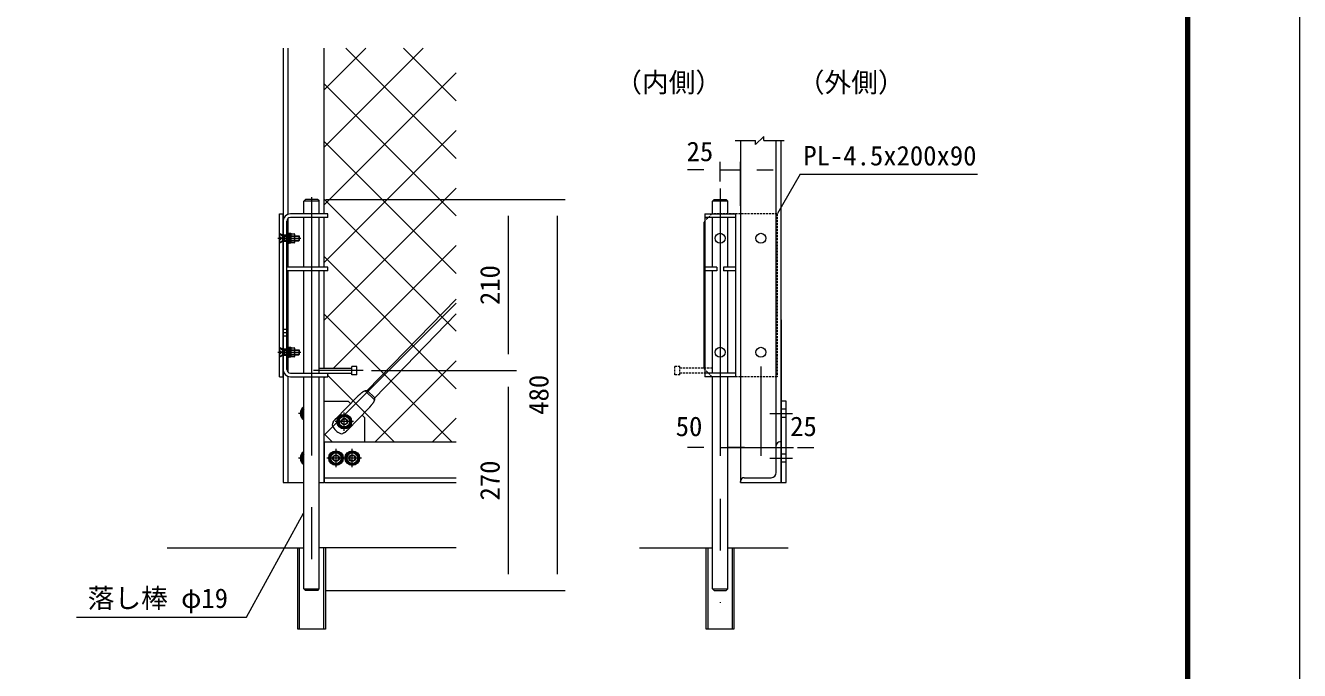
# Model space of a CAD drawing. Units: millimetres, scale not verified, with parts at other scales. Extents: x -6300 to 6300, y -4455 to 4455.
# Drawn here: x 1606 to 6300, y -2078 to 298 of the extents above; entities that cross this region are included whole.
import ezdxf
from ezdxf.enums import TextEntityAlignment as Align

# ---------------------------------------------------------------- set-up
doc = ezdxf.new("R2010")
doc.units = ezdxf.units.MM
doc.header["$LTSCALE"] = 30
for name, pattern in [('DASHED', [7.5, 6, -1.5]), ('USER1', [50.8, 31.75, -6.35, 6.35, -6.35]), ('USER3', [0.375, 0.25, -0.125]), ('USER4', [1.5, 1, -0.5])]:
    doc.linetypes.add(name, pattern=pattern)
for name, color, linetype, lineweight in [('0-0_D-TTL-TXT', 7, 'Continuous', 18), ('0-1_D-STR1', 1, 'Continuous', 18), ('0-2_D-BMK', 2, 'USER1', 13), ('0-4_D-BGD', 7, 'Continuous', 9), ('0-6_D-STR-DIM', 7, 'Continuous', 9), ('0-7_0', 7, 'Continuous', 9), ('0-8_D-STR-TXT', 7, 'Continuous', 9), ('0-9_D-STR3', 3, 'Continuous', 13), ('0-A_D-STR2', 7, 'Continuous', 9), ('0-B_D-TTL', 7, 'Continuous', 9)]:
    doc.layers.add(name, color=color, linetype=linetype, lineweight=lineweight)
doc.styles.add('ＭＳ ゴシック', font='')
doc.styles.get('ＭＳ ゴシック').set_extended_font_data('MS Gothic')

msp = doc.modelspace()

# ---------------------------------------------------------------- linework, layer by layer
at = {"layer": '0-1_D-STR1'}
for p, q in [((2554.74, 214.43), (2554.74, -1385.99)), ((2572.74, 214.43), (2572.74, -397.53)), ((2704.74, 214.43), (2704.74, -395.99)), ((4372.18, -1348.49), (4372.18, -125.99)), ((4390.18, -1385.99), (4390.18, -125.99)), ((2572.74, -412.92), (2572.74, -592.49)), ((2704.74, -409.49), (2704.74, -592.49)), ((2572.74, -605.99), (2572.74, -979.05)), ((2704.74, -605.99), (2704.74, -964.49)), ((2572.74, -994.44), (2572.74, -1385.99)), ((2704.74, -995.99), (2704.74, -1385.99)), ((2707.74, -1235.99), (3192.43, -1235.99)), ((2707.74, -1385.99), (2707.74, -1235.99)), ((4390.18, -1235.99), (4385.68, -1235.99)), ((2554.74, -1385.99), (2631.24, -1385.99)), ((2688.24, -1385.99), (2704.74, -1385.99)), ((2707.74, -1367.99), (3192.43, -1367.99)), ((2707.74, -1385.99), (3192.43, -1385.99)), ((4240.18, -1385.99), (4240.18, -1381.49)), ((4253.68, -1367.99), (4352.68, -1367.99))]:
    msp.add_line(p, q, dxfattribs=at)
at = {"layer": '0-1_D-STR1', "color": 7, "lineweight": 9}
for p, q in [((4220.23, -125.99), (4295.6, -125.99)), ((4295.6, -140.99), (4325.6, -110.99)), ((4295.6, -140.99), (4295.6, -125.99)), ((4325.6, -125.99), (4325.6, -110.99)), ((4325.6, -125.99), (4400.97, -125.99))]:
    msp.add_line(p, q, dxfattribs=at)
at = {"layer": '0-1_D-STR1', "linetype": 'DASHED'}
for p, q in [((2572.74, -473.99), (2554.74, -473.99)), ((2572.74, -497.99), (2554.74, -497.99)), ((2572.74, -821.99), (2554.74, -821.99)), ((2572.74, -845.99), (2554.74, -845.99)), ((2572.74, -893.99), (2554.74, -893.99)), ((2572.74, -917.99), (2554.74, -917.99))]:
    msp.add_line(p, q, dxfattribs=at)
at = {"layer": '0-1_D-STR1'}
msp.add_lwpolyline([(4240.18, -125.99), (4240.18, -1385.99), (4390.18, -1385.99)], dxfattribs=at)
for centre, radius, start, end in [((4385.68, -1249.49), 13.5, 90, 180), ((4352.68, -1348.49), 19.5, 270, 0), ((4253.68, -1381.49), 13.5, 90, 180)]:
    msp.add_arc(centre, radius, start, end, dxfattribs=at)
at = {"layer": '0-2_D-BMK'}
for p, q in [((4165.18, -302.52), (4165.18, -1828.49)), ((2659.74, -334.22), (2659.74, -1805.59)), ((2535.04, -485.99), (2620.04, -485.99)), ((2575.04, -833.99), (2552.53, -833.99)), ((2535.04, -905.99), (2620.04, -905.99)), ((2850.27, -973.49), (2667.2, -973.49)), ((2629.55, -1130.99), (2610.99, -1130.99)), ((2814.11, -1161.6), (2746.61, -1161.6)), ((2780.36, -1195.35), (2780.36, -1127.85)), ((4348.66, -1130.99), (4431.69, -1130.99)), ((2749.75, -1329.74), (2749.75, -1262.24)), ((2809.75, -1329.74), (2809.75, -1262.24)), ((2629.55, -1295.99), (2610.99, -1295.99)), ((2783.5, -1295.99), (2716, -1295.99)), ((2843.5, -1295.99), (2776, -1295.99)), ((4348.66, -1295.99), (4431.69, -1295.99))]:
    msp.add_line(p, q, dxfattribs=at)
at = {"layer": '0-4_D-BGD'}
for p, q in [((2127.05, -1625.99), (2631.24, -1625.99)), ((3192.43, -1625.99), (2688.24, -1625.99))]:
    msp.add_line(p, q, dxfattribs=at)
at = {"layer": '0-6_D-STR-DIM'}
for p, q in [((4105.18, -233.73), (4045.18, -233.73)), ((4165.18, -277.19), (4165.18, -203.73)), ((4165.18, -233.73), (4240.18, -233.73)), ((4240.18, -365.99), (4240.18, -203.73)), ((4300.18, -233.73), (4360.18, -233.73)), ((4460.1, -249.56), (4376.18, -394.26)), ((4460.1, -249.56), (5113.06, -249.56)), ((2712.24, -343.49), (3414.46, -343.49)), ((2712.24, -343.49), (3594.46, -343.49)), ((3384.46, -403.49), (3384.46, -913.49)), ((3564.46, -403.49), (3564.46, -1723.49)), ((4390.18, -785.99), (4390.18, -1287.26)), ((2880.27, -973.49), (3414.46, -973.49)), ((2880.27, -973.49), (3414.46, -973.49)), ((4165.18, -961.37), (4165.18, -1287.26)), ((4315.18, -958.53), (4315.18, -1287.26)), ((4315.18, -958.53), (4315.18, -1287.26)), ((3384.46, -1033.49), (3384.46, -1723.49)), ((4105.18, -1257.26), (4045.18, -1257.26)), ((4165.18, -1257.26), (4315.18, -1257.26)), ((4255.18, -1257.26), (4195.18, -1257.26)), ((4315.18, -1257.26), (4390.18, -1257.26)), ((4375.18, -1257.26), (4435.18, -1257.26)), ((4450.18, -1257.26), (4510.18, -1257.26)), ((2712.24, -1783.49), (3414.46, -1783.49)), ((2712.24, -1783.49), (3594.46, -1783.49))]:
    msp.add_line(p, q, dxfattribs=at)
at = {"layer": '0-7_0'}
for p, q in [((3868.57, -1625.99), (4136.68, -1625.99)), ((4193.68, -1625.99), (4416.11, -1625.99))]:
    msp.add_line(p, q, dxfattribs=at)
at = {"layer": '0-8_D-STR-TXT'}
msp.add_lwpolyline([(1793.21, -1881.74), (2420.37, -1881.74), (2630.28, -1498.8)], dxfattribs=at)
at = {"layer": '0-9_D-STR3'}
for p, q in [((2631.24, -349.49), (2637.24, -343.49)), ((2688.24, -349.49), (2631.24, -349.49)), ((2631.24, -395.99), (2631.24, -349.49)), ((2682.24, -343.49), (2637.24, -343.49)), ((2682.24, -343.49), (2688.24, -349.49)), ((2688.24, -395.99), (2688.24, -349.49)), ((4142.68, -343.49), (4136.68, -349.49)), ((4136.68, -395.99), (4136.68, -349.49)), ((4193.68, -349.49), (4136.68, -349.49)), ((4142.68, -343.49), (4187.68, -343.49)), ((4187.68, -343.49), (4193.68, -349.49)), ((4193.68, -395.99), (4193.68, -349.49)), ((2541.24, -395.99), (2554.74, -395.99)), ((2541.24, -995.99), (2541.24, -395.99)), ((2554.74, -995.99), (2554.74, -395.99)), ((2719.74, -395.99), (2581.74, -395.99)), ((2719.74, -409.49), (2581.74, -409.49)), ((2631.24, -592.49), (2631.24, -409.49)), ((2688.24, -592.49), (2688.24, -409.49)), ((2719.74, -409.49), (2719.74, -395.99)), ((4108.18, -395.99), (4108.18, -995.99)), ((4108.18, -395.99), (4222.18, -395.99)), ((4222.18, -409.49), (4108.18, -409.49)), ((4136.68, -592.49), (4136.68, -409.49)), ((4193.68, -592.49), (4193.68, -409.49)), ((4222.18, -395.99), (4222.18, -995.99)), ((2539.74, -467.99), (2539.74, -503.99)), ((2539.74, -467.99), (2541.24, -467.99)), ((2554.44, -473.99), (2541.24, -467.99)), ((2541.24, -467.99), (2541.24, -503.99)), ((2541.24, -467.99), (2553.69, -478.49)), ((2554.74, -422.99), (2554.74, -968.99)), ((2568.24, -968.99), (2568.24, -422.99)), ((4105.18, -425.99), (4105.18, -965.99)), ((2539.74, -479.69), (2546.32, -482.46)), ((2539.74, -492.28), (2546.32, -489.52)), ((2539.74, -503.99), (2541.24, -503.99)), ((2541.24, -503.99), (2553.69, -493.49)), ((2554.44, -497.99), (2541.24, -503.99)), ((2547.77, -485.35), (2547.77, -486.62)), ((2561.19, -476.99), (2553.69, -478.49)), ((2553.69, -478.49), (2614.74, -478.49)), ((2553.69, -493.49), (2553.69, -478.49)), ((2553.69, -493.49), (2614.74, -493.49)), ((2561.19, -494.99), (2553.69, -493.49)), ((2568.24, -473.99), (2554.74, -473.99)), ((2568.24, -497.99), (2554.74, -497.99)), ((2561.19, -476.99), (2613.24, -476.99)), ((2561.19, -494.99), (2561.19, -476.99)), ((2561.19, -494.99), (2613.24, -494.99)), ((2595.89, -477.59), (2583.54, -477.59)), ((2595.89, -494.39), (2583.54, -494.39)), ((2598.54, -498.47), (2598.54, -473.5)), ((2613.24, -476.99), (2614.74, -478.49)), ((2613.24, -476.99), (2613.24, -494.99)), ((2613.24, -494.99), (2614.74, -493.49)), ((2614.74, -493.49), (2614.74, -478.49)), ((2719.74, -592.49), (2568.24, -592.49)), ((2719.74, -605.99), (2568.24, -605.99)), ((2631.24, -982.49), (2631.24, -605.99)), ((2688.24, -982.49), (2688.24, -605.99)), ((2719.74, -605.99), (2719.74, -592.49)), ((4153.18, -592.49), (4108.18, -592.49)), ((4153.18, -605.99), (4108.18, -605.99)), ((4136.68, -982.49), (4136.68, -605.99)), ((4222.18, -592.49), (4177.18, -592.49)), ((4222.18, -605.99), (4177.18, -605.99)), ((4193.68, -982.49), (4193.68, -605.99)), ((2864.96, -1047.21), (3192.43, -710.22)), ((2892.28, -1073.76), (3192.43, -764.89)), ((2539.74, -887.99), (2539.74, -923.99)), ((2539.74, -887.99), (2541.24, -887.99)), ((2554.44, -893.99), (2541.24, -887.99)), ((2541.24, -887.99), (2541.24, -923.99)), ((2541.24, -887.99), (2553.69, -898.49)), ((2539.74, -899.69), (2546.32, -902.46)), ((2539.74, -912.28), (2546.32, -909.52)), ((2539.74, -923.99), (2541.24, -923.99)), ((2541.24, -923.99), (2553.69, -913.49)), ((2554.44, -917.99), (2541.24, -923.99)), ((2547.77, -905.35), (2547.77, -906.62)), ((2561.19, -896.99), (2553.69, -898.49)), ((2553.69, -898.49), (2614.74, -898.49)), ((2553.69, -913.49), (2553.69, -898.49)), ((2553.69, -913.49), (2614.74, -913.49)), ((2561.19, -914.99), (2553.69, -913.49)), ((2568.24, -893.99), (2554.74, -893.99)), ((2568.24, -917.99), (2554.74, -917.99)), ((2561.19, -896.99), (2613.24, -896.99)), ((2561.19, -914.99), (2561.19, -896.99)), ((2561.19, -914.99), (2613.24, -914.99)), ((2595.89, -897.59), (2583.54, -897.59)), ((2595.89, -914.39), (2583.54, -914.39)), ((2598.54, -918.47), (2598.54, -893.5)), ((2613.24, -896.99), (2614.74, -898.49)), ((2613.24, -896.99), (2613.24, -914.99)), ((2613.24, -914.99), (2614.74, -913.49)), ((2614.74, -913.49), (2614.74, -898.49)), ((2581.74, -982.49), (2719.74, -982.49)), ((2688.24, -964.49), (2808.24, -964.49)), ((2688.24, -982.49), (2808.24, -982.49)), ((2719.74, -995.99), (2719.74, -982.49)), ((2808.24, -988.49), (2808.24, -958.49)), ((4222.18, -982.49), (4108.18, -982.49)), ((2541.24, -995.99), (2554.74, -995.99)), ((2581.74, -995.99), (2719.74, -995.99)), ((2631.24, -1777.49), (2631.24, -995.99)), ((2688.24, -1777.49), (2688.24, -995.99)), ((2826.24, -988.49), (2808.24, -988.49)), ((4222.18, -995.99), (4108.18, -995.99)), ((4136.68, -1777.49), (4136.68, -995.99)), ((4193.68, -1777.49), (4193.68, -995.99)), ((2749.02, -1150.8), (2827.83, -1069.7)), ((2857.63, -1048.45), (2891.25, -1081.12)), ((2864.96, -1047.21), (2892.28, -1073.76)), ((2704.74, -1085.99), (2794.74, -1085.99)), ((2792.05, -1192.61), (2870.86, -1111.51)), ((2803.5, -1094.74), (2794.74, -1085.99)), ((2854.74, -1145.99), (2845.93, -1137.17)), ((2854.74, -1145.99), (2854.74, -1235.99)), ((2707.74, -1385.99), (2704.74, -1385.99)), ((2615.64, -1925.99), (2615.64, -1625.99)), ((2703.84, -1625.99), (2703.84, -1925.99)), ((2710.74, -1625.99), (2710.74, -1925.99)), ((4121.08, -1925.99), (4121.08, -1625.99)), ((4209.28, -1625.99), (4209.28, -1925.99)), ((4216.18, -1625.99), (4216.18, -1925.99)), ((2631.24, -1777.49), (2688.24, -1777.49)), ((2631.24, -1777.49), (2637.24, -1783.49)), ((2682.24, -1783.49), (2637.24, -1783.49)), ((2682.24, -1783.49), (2688.24, -1777.49)), ((4142.68, -1783.49), (4136.68, -1777.49)), ((4136.68, -1777.49), (4193.68, -1777.49)), ((4142.68, -1783.49), (4187.68, -1783.49)), ((4193.68, -1777.49), (4187.68, -1783.49))]:
    msp.add_line(p, q, dxfattribs=at)
at = {"layer": '0-9_D-STR3', "linetype": 'USER3'}
for p, q in [((4135.18, -395.99), (4105.18, -425.99)), ((4375.18, -395.99), (4135.18, -395.99)), ((4375.18, -395.99), (4375.18, -995.99)), ((3998.68, -988.49), (3998.68, -958.49)), ((4016.68, -958.49), (3998.68, -958.49)), ((4016.68, -988.49), (4016.68, -958.49)), ((4136.68, -964.49), (4016.68, -964.49)), ((4136.68, -982.49), (4016.68, -982.49)), ((4135.18, -995.99), (4105.18, -965.99)), ((4016.68, -988.49), (3998.68, -988.49)), ((4375.18, -995.99), (4135.18, -995.99))]:
    msp.add_line(p, q, dxfattribs=at)
at = {"layer": '0-9_D-STR3', "linetype": 'USER1'}
for p, q in [((4153.18, -592.49), (4153.18, -605.99)), ((4177.18, -592.49), (4177.18, -605.99))]:
    msp.add_line(p, q, dxfattribs=at)
at = {"layer": '0-9_D-STR3', "linetype": 'USER4'}
for p, q in [((4408.18, -1115.99), (4390.18, -1115.99)), ((4408.18, -1145.99), (4390.18, -1145.99)), ((4408.18, -1280.99), (4390.18, -1280.99)), ((4408.18, -1310.99), (4390.18, -1310.99))]:
    msp.add_line(p, q, dxfattribs=at)
at = {"layer": '0-9_D-STR3'}
for points in [[(2572.74, -467.24), (2577.54, -467.24), (2577.54, -504.74), (2572.74, -504.74)], [(2577.54, -467.69), (2583.54, -467.69), (2583.54, -504.29), (2577.54, -504.29)], [(2572.74, -887.24), (2577.54, -887.24), (2577.54, -924.74), (2572.74, -924.74)], [(2577.54, -887.69), (2583.54, -887.69), (2583.54, -924.29), (2577.54, -924.29)], [(4408.18, -1385.99), (4408.18, -1085.99), (4390.18, -1085.99), (4390.18, -1385.99)], [(2799.84, -1150.35), (2780.36, -1139.1), (2760.87, -1150.35), (2760.87, -1172.85), (2780.36, -1184.1), (2799.84, -1172.85)], [(2769.24, -1284.74), (2749.75, -1273.49), (2730.27, -1284.74), (2730.27, -1307.24), (2749.75, -1318.49), (2769.24, -1307.24)], [(2829.24, -1284.74), (2809.75, -1273.49), (2790.27, -1284.74), (2790.27, -1307.24), (2809.75, -1318.49), (2829.24, -1307.24)]]:
    msp.add_lwpolyline(points, close=True, dxfattribs=at)
for points in [[(2595.89, -502.56), (2583.54, -502.56), (2583.54, -469.41), (2595.89, -469.41)], [(2595.89, -922.56), (2583.54, -922.56), (2583.54, -889.41), (2595.89, -889.41)], [(2826.24, -988.49), (2826.24, -958.49), (2808.24, -958.49)], [(2839.47, -1059.52), (2838.9, -1060), (2838.33, -1060.47), (2837.76, -1060.95), (2837.19, -1061.43), (2836.63, -1061.9), (2836.07, -1062.38), (2835.5, -1062.86), (2834.94, -1063.34), (2834.39, -1063.82), (2833.83, -1064.3), (2833.28, -1064.78), (2832.72, -1065.27), (2832.17, -1065.75), (2831.62, -1066.24), (2831.08, -1066.73), (2830.53, -1067.22), (2829.99, -1067.71), (2829.45, -1068.2), (2828.91, -1068.7), (2828.37, -1069.2), (2827.83, -1069.7)], [(2864.96, -1047.21), (2864.23, -1047.32), (2863.5, -1047.43), (2862.76, -1047.53), (2862.03, -1047.64), (2861.3, -1047.75), (2860.56, -1047.87), (2859.83, -1048), (2859.11, -1048.13), (2858.39, -1048.28), (2857.67, -1048.44), (2856.96, -1048.62), (2856.25, -1048.82), (2855.56, -1049.04), (2854.87, -1049.28), (2854.19, -1049.54), (2853.51, -1049.82), (2852.85, -1050.12), (2852.19, -1050.43), (2851.53, -1050.77), (2850.89, -1051.11), (2850.25, -1051.48), (2849.61, -1051.86), (2848.99, -1052.25), (2848.36, -1052.65), (2847.74, -1053.06), (2847.13, -1053.49), (2846.52, -1053.92), (2845.92, -1054.36), (2845.32, -1054.81), (2844.72, -1055.27), (2844.13, -1055.73), (2843.54, -1056.2), (2842.95, -1056.67), (2842.36, -1057.14), (2841.78, -1057.62), (2841.2, -1058.09), (2840.62, -1058.57), (2840.05, -1059.04), (2839.47, -1059.52)], [(2892.28, -1073.76), (2892.19, -1074.49), (2892.11, -1075.23), (2892.02, -1075.96), (2891.93, -1076.7), (2891.84, -1077.44), (2891.74, -1078.17), (2891.64, -1078.9), (2891.52, -1079.63), (2891.4, -1080.36), (2891.25, -1081.08), (2891.1, -1081.8), (2890.92, -1082.51), (2890.72, -1083.21), (2890.5, -1083.9), (2890.26, -1084.59), (2890, -1085.27), (2889.72, -1085.95), (2889.42, -1086.62), (2889.11, -1087.28), (2888.78, -1087.94), (2888.43, -1088.59), (2888.07, -1089.23), (2887.7, -1089.87), (2887.32, -1090.5), (2886.92, -1091.13), (2886.51, -1091.76), (2886.1, -1092.38), (2885.67, -1093), (2885.24, -1093.61), (2884.8, -1094.22), (2884.36, -1094.83), (2883.91, -1095.43), (2883.46, -1096.03), (2883, -1096.63), (2882.54, -1097.22), (2882.08, -1097.82), (2881.62, -1098.41), (2881.16, -1099), (2880.7, -1099.59)], [(2631.24, -1116.28), (2625.25, -1119.74), (2625.25, -1142.24), (2631.24, -1145.69)], [(2880.7, -1099.59), (2880.24, -1100.17), (2879.78, -1100.76), (2879.32, -1101.34), (2878.86, -1101.92), (2878.4, -1102.5), (2877.94, -1103.07), (2877.48, -1103.65), (2877.02, -1104.22), (2876.55, -1104.79), (2876.09, -1105.36), (2875.62, -1105.93), (2875.15, -1106.5), (2874.68, -1107.06), (2874.21, -1107.63), (2873.74, -1108.19), (2873.27, -1108.74), (2872.79, -1109.3), (2872.31, -1109.86), (2871.83, -1110.41), (2871.35, -1110.96), (2870.86, -1111.51)], [(2738.72, -1164.27), (2738.71, -1164.47), (2738.68, -1164.7), (2738.64, -1164.95), (2738.56, -1165.24), (2738.46, -1165.55), (2738.33, -1165.9), (2738.16, -1166.29), (2737.95, -1166.73), (2737.69, -1167.21), (2737.39, -1167.75), (2737.03, -1168.33)], [(2749.02, -1150.8), (2748.52, -1151.32), (2748.02, -1151.84), (2747.52, -1152.36), (2747.02, -1152.87), (2746.52, -1153.39), (2746.04, -1153.89), (2745.55, -1154.4), (2745.08, -1154.9), (2744.61, -1155.39), (2744.15, -1155.87), (2743.7, -1156.35), (2743.27, -1156.82), (2742.85, -1157.28), (2742.44, -1157.72), (2742.04, -1158.16), (2741.66, -1158.58), (2741.3, -1159), (2740.96, -1159.39), (2740.63, -1159.78), (2740.33, -1160.15), (2740.05, -1160.5), (2739.79, -1160.84), (2739.56, -1161.15), (2739.34, -1161.45), (2739.16, -1161.74), (2739, -1162), (2738.87, -1162.24), (2738.77, -1162.45), (2738.7, -1162.65), (2738.65, -1162.83), (2738.63, -1163), (2738.62, -1163.16), (2738.62, -1163.31), (2738.64, -1163.45), (2738.66, -1163.6), (2738.68, -1163.75), (2738.7, -1163.91), (2738.71, -1164.08), (2738.72, -1164.27)], [(2778.88, -1203.3), (2778.68, -1203.31), (2778.45, -1203.35), (2778.2, -1203.4), (2777.92, -1203.48), (2777.61, -1203.59), (2777.26, -1203.74), (2776.87, -1203.92), (2776.44, -1204.14), (2775.97, -1204.41), (2775.44, -1204.73), (2774.87, -1205.1), (2774.87, -1205.1)], [(2792.05, -1192.61), (2791.55, -1193.13), (2791.04, -1193.65), (2790.54, -1194.16), (2790.04, -1194.68), (2789.54, -1195.18), (2789.04, -1195.69), (2788.55, -1196.18), (2788.07, -1196.67), (2787.59, -1197.16), (2787.12, -1197.63), (2786.65, -1198.09), (2786.2, -1198.54), (2785.75, -1198.97), (2785.32, -1199.39), (2784.89, -1199.8), (2784.48, -1200.19), (2784.08, -1200.57), (2783.69, -1200.92), (2783.32, -1201.25), (2782.96, -1201.57), (2782.61, -1201.86), (2782.28, -1202.13), (2781.97, -1202.37), (2781.68, -1202.59), (2781.4, -1202.78), (2781.15, -1202.95), (2780.91, -1203.09), (2780.69, -1203.19), (2780.5, -1203.27), (2780.32, -1203.32), (2780.15, -1203.35), (2780, -1203.37), (2779.85, -1203.37), (2779.7, -1203.36), (2779.55, -1203.34), (2779.4, -1203.32), (2779.24, -1203.31), (2779.07, -1203.3), (2778.88, -1203.3)], [(2631.24, -1281.28), (2625.25, -1284.74), (2625.25, -1307.24), (2631.24, -1310.69)], [(2710.74, -1925.99), (2608.74, -1925.99), (2608.74, -1625.99)], [(4216.18, -1925.99), (4114.18, -1925.99), (4114.18, -1625.99)]]:
    msp.add_lwpolyline(points, dxfattribs=at)
for centre, radius in [((4165.18, -485.99), 18.3), ((4315.18, -485.99), 18.3), ((4165.18, -905.99), 18.3), ((4315.18, -906.03), 18.3), ((2780.36, -1161.6), 27), ((2780.36, -1161.6), 23.1), ((2780.36, -1161.6), 19.49), ((2780.36, -1161.6), 12), ((2780.36, -1161.6), 9.97), ((2749.75, -1295.99), 27), ((2749.75, -1295.99), 23.1), ((2749.75, -1295.99), 19.49), ((2749.75, -1295.99), 12), ((2749.75, -1295.99), 9.97), ((2809.75, -1295.99), 27), ((2809.75, -1295.99), 23.1), ((2809.75, -1295.99), 19.49), ((2809.75, -1295.99), 12), ((2809.75, -1295.99), 9.97)]:
    msp.add_circle(centre, radius, dxfattribs=at)
for centre, radius, start, end in [((2581.74, -422.99), 27, 90, 180), ((2581.74, -422.99), 13.5, 90, 180), ((2594.06, -473.5), 4.48, 294.09089, 65.90911), ((2544.77, -485.03), 3, 0, 58.87077), ((2544.77, -486.95), 3, 301.12923, 0), ((2583.9, -485.99), 14.64, 324.98342, 35.01658), ((2594.06, -498.47), 4.48, 294.09089, 65.90911), ((2594.06, -893.5), 4.48, 294.09089, 65.90911), ((2544.77, -905.03), 3, 0, 58.87077), ((2544.77, -906.95), 3, 301.12923, 0), ((2583.9, -905.99), 14.64, 324.98342, 35.01658), ((2594.06, -918.47), 4.48, 294.09089, 65.90911), ((2581.74, -968.99), 27, 180, 270), ((2581.74, -968.99), 13.5, 180, 270), ((2644.74, -1130.99), 27, 120.00011, 239.99989), ((2644.74, -1130.99), 23.1, 125.76185, 234.23815), ((2644.74, -1130.99), 19.49, 133.85395, 226.14605), ((2744.68, -1173.08), 9, 148.15815, 207.08265), ((2793.42, -1148.16), 63.75, 207.08265, 244.55771), ((2769.9, -1197.6), 9, 244.55771, 303.48221), ((2644.74, -1295.99), 27, 120.00011, 239.99989), ((2644.74, -1295.99), 23.1, 125.76185, 234.23815), ((2644.74, -1295.99), 19.49, 133.85395, 226.14605)]:
    msp.add_arc(centre, radius, start, end, dxfattribs=at)
at = {"layer": '0-A_D-STR2'}
for p, q in [((2704.74, 60.03), (2859.13, 214.43)), ((2704.74, -152.1), (3071.27, 214.43)), ((3192.43, -191.6), (2786.4, 214.43)), ((3192.43, 20.53), (2998.53, 214.43)), ((2704.74, -364.23), (3192.43, 123.46)), ((3192.43, -403.73), (2704.74, 83.96)), ((2704.74, -576.36), (3192.43, -88.67)), ((3192.43, -615.86), (2704.74, -128.17)), ((2704.74, -788.5), (3192.43, -300.81)), ((3192.43, -828), (2704.74, -340.31)), ((2740.88, -964.49), (3192.43, -512.94)), ((3192.43, -1040.13), (2704.74, -552.44)), ((2782.79, -1134.71), (3192.43, -725.07)), ((3176.15, -1235.99), (2704.74, -764.57)), ((2893.65, -1235.99), (3192.43, -937.2)), ((2719.74, -985.63), (2722.88, -982.49)), ((2704.74, -1000.63), (2709.38, -995.99)), ((2964.02, -1235.99), (2719.74, -991.7)), ((2704.74, -1212.76), (2753.47, -1164.03)), ((3105.78, -1235.99), (3192.43, -1149.33)), ((2735.62, -1235.99), (2704.74, -1205.11))]:
    msp.add_line(p, q, dxfattribs=at)
at = {"layer": '0-B_D-TTL', "color": 2, "lineweight": 18}
msp.add_lwpolyline([(-6300, 4455), (6300, 4455), (6300, -4455), (-6300, -4455)], close=True, dxfattribs=at)
at = {"layer": '0-B_D-TTL'}
for points in [[(-5895, 4125), (5895, 4125), (5895, -4125), (-5895, -4125)], [(-5891.25, 4121.25), (5891.25, 4121.25), (5891.25, -4121.25), (-5891.25, -4121.25)], [(-5887.5, 4117.5), (5887.5, 4117.5), (5887.5, -4117.5), (-5887.5, -4117.5)], [(-5883.75, 4113.75), (5883.75, 4113.75), (5883.75, -4113.75), (-5883.75, -4113.75)], [(-5880, 4110), (5880, 4110), (5880, -4110), (-5880, -4110)]]:
    msp.add_lwpolyline(points, close=True, dxfattribs=at)

# ---------------------------------------------------------------- texts
at = {"layer": '0-0_D-TTL-TXT', "style": 'ＭＳ ゴシック'}
for s, p in [('（内側）', (3778.7, 30.58)), ('（外側）', (4451.37, 30.58))]:
    msp.add_text(s, height=72.14, dxfattribs=at).set_placement(p, align=Align.BOTTOM_LEFT)
at = {"layer": '0-6_D-STR-DIM', "style": 'ＭＳ ゴシック'}
for s, p in [('25', (4041.55, -223.61)), ('50', (4001.48, -1236.58)), ('25', (4423.21, -1236.58))]:
    msp.add_text(s, height=72.14, dxfattribs=at).set_placement(p, align=Align.BOTTOM_LEFT)
for s, p in [('210', (3374.34, -731.99)), ('480', (3554.34, -1136.24)), ('270', (3374.34, -1451.99))]:
    msp.add_text(s, height=72.14, rotation=90, dxfattribs=at).set_placement(p, align=Align.BOTTOM_LEFT)
at = {"layer": '0-8_D-STR-TXT', "style": 'ＭＳ ゴシック'}
for s, p in [('PL-4.5x200x90', (4471.75, -239.3)), ('落し棒 φ19', (1834.85, -1869.59))]:
    msp.add_text(s, height=72.14, dxfattribs=at).set_placement(p, align=Align.BOTTOM_LEFT)

doc.saveas('drawing.dxf')
